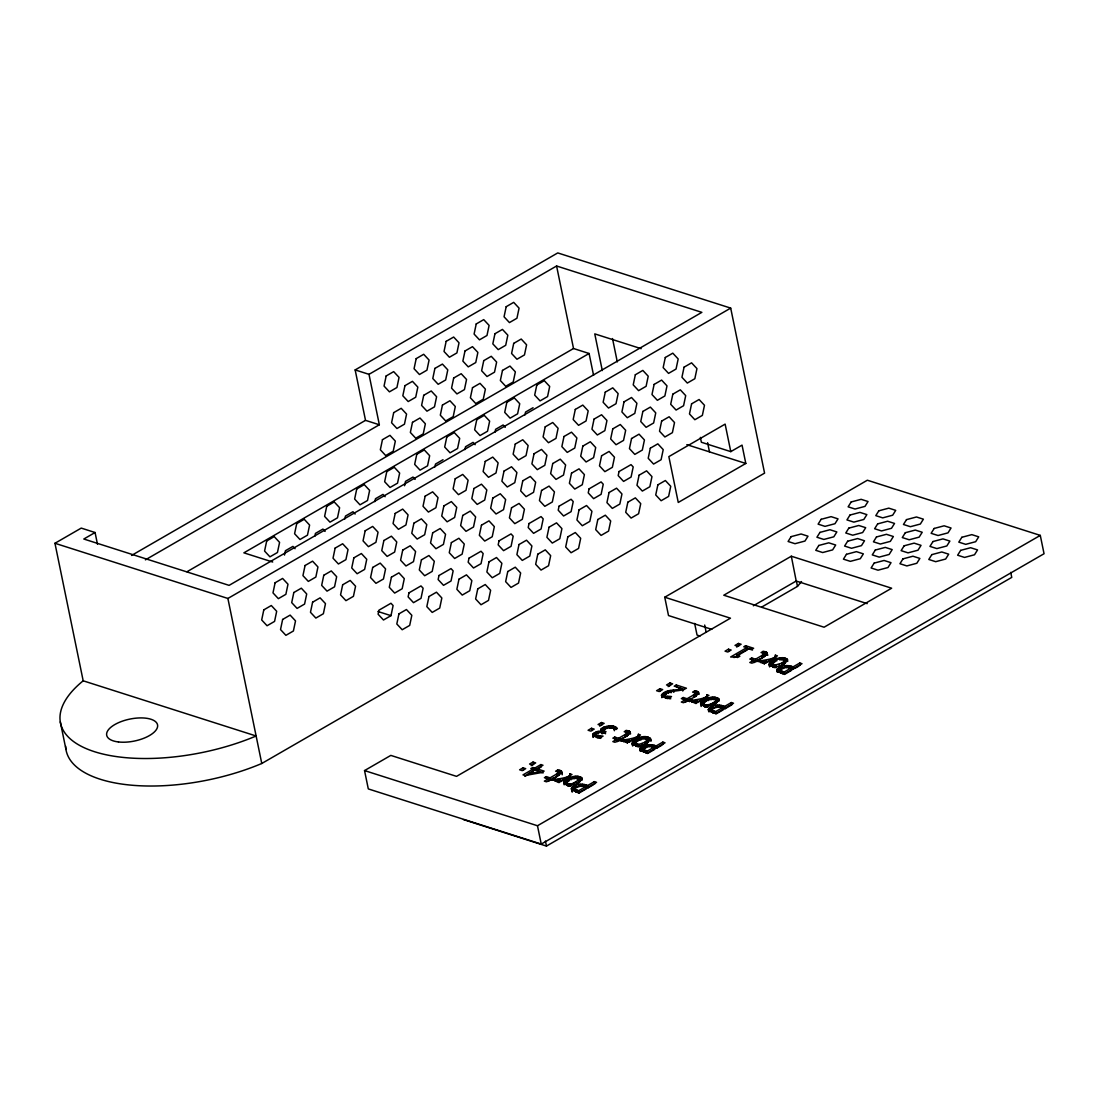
<?xml version="1.0" encoding="UTF-8"?>
<svg xmlns="http://www.w3.org/2000/svg" width="1099" height="1099" viewBox="0 0 1099 1099"><rect width="100%" height="100%" fill="white"/><g stroke="black" fill="none" stroke-linecap="round" stroke-linejoin="round"><path stroke-width="1.5" d="M605.59 733.747L603.749 732.593L602.802 727.689L604.052 727.043L612.638 725.848L617.363 728.239L614.836 729.709C611.58 724.845 604.697 727.593 601.62 731.22M603.749 732.593L603.296 729.928L605.879 728.816L605.412 726.521M650.622 738.816C648.108 744.737 637.241 748.295 632.172 743.707C634.219 737.594 649.33 732.58 651.089 741.111L650.265 738.185M635.043 742.69L635.62 745.864L634.975 743.158L635.978 741.55L641.651 738.528L645.663 738.102L647.613 738.94L648.259 741.646L645.237 744.614L644.77 742.32L647.792 739.352M635.442 745.452L635.373 742.155M703.456 703.607C705.146 700.104 713.897 695.997 716.191 700.297C714.13 702.907 710.696 704.349 707.468 704.899C705.283 705.97 702 701.753 703.923 705.901M771.924 664.071L774.067 665.321L774.534 667.615L772.583 666.777C768.915 660.389 785.854 654.729 785.139 663.04L782.2 665.527L781.732 663.233L784.672 660.746M772.405 666.365L772.006 663.59M579.228 779.383C566.383 771.732 560.38 793.602 579.228 779.383L579.695 781.677L578.747 782.818L578.28 780.524M579.695 781.677L579.132 778.49M715.243 701.437L715.71 703.731L716.658 702.591L716.136 701.327M785.139 663.04L784.109 657.765C778.779 657.353 767.583 659.716 769.602 666.914M284.504 555.064L285.41 550.736L292.925 546.395L295.068 548.703M314.822 536.285L315.44 533.4L322.941 529.072L325.098 531.38M344.852 518.948L345.457 516.063L352.958 511.736L355.114 514.044M374.869 501.611L375.473 498.726L382.974 494.399L385.131 496.707M404.583 485.731L405.49 481.389L412.99 477.062L415.147 479.37M390.983 615.66L393.112 605.563L390.956 603.255L378.949 610.192L378.097 614.231L383.482 620.001L390.983 615.66L377.919 611.497M434.902 466.951L435.506 464.066L443.007 459.725M464.918 449.615L465.523 446.73L473.037 442.389L475.18 444.697M495.003 432.195L495.608 429.311L503.108 424.983L505.265 427.291M524.965 414.941L525.569 412.056L533.07 407.729M595.919 734.723L597.375 735.684L597.856 737.979L596.4 737.017C594.051 732.332 601.277 731.563 604.065 732.909L606.057 731.755L603.282 730.299M596.4 737.017L597.458 735.629L603.063 736.096L600.535 737.553L597.815 737.374L593.433 736.055L592.677 734.572C594.257 731.907 602.266 728.925 602.183 733.624L601.441 733.047M661.859 697.673C660.787 688.482 676.792 690.873 682.328 688.757L682.795 691.051M602.802 727.689L600.782 729.475L601.716 731.33M548.222 778.916L544.376 781.142L546.45 781.801L553.566 778.944L552.165 778.504C555.696 777.968 567.51 770.481 557.66 770.042L555.641 771.21L558.883 772.281L556.451 774.163L550.091 777.845L546.272 776.622L544.403 777.694L548.222 778.916L548.689 781.21M557.99 773.256L558.457 775.537L559.364 774.575M617.171 741.66L616.704 739.38L612.885 738.157L614.753 737.072L618.572 738.294L624.933 734.627L627.364 732.745L624.246 731.7L626.142 730.492C635.991 730.945 624.177 738.418 620.647 738.954L621.114 741.248M614.753 737.072L615.22 739.366L619.039 740.589L627.721 735.327L627.268 732.47M685.652 702.124L685.185 699.829L681.366 698.607L683.235 697.535L687.054 698.744L693.414 695.076L695.846 693.194L692.604 692.123L694.623 690.955C704.473 691.395 692.658 698.882 689.128 699.417L689.595 701.712M693.414 695.076L693.881 697.37L696.189 695.777L695.749 692.933M753.667 660.279L749.82 662.505L751.895 663.164L759.011 660.32L757.609 659.867C761.14 659.331 772.94 651.858 763.104 651.405L761.085 652.572L764.327 653.644L761.895 655.526L755.535 659.208L751.716 657.985L749.834 659.07L753.667 660.279L754.134 662.573M763.434 654.619L763.901 656.914L764.794 655.938L764.327 653.644M571.356 788.601C574.832 783.656 582.456 783.381 587.704 785.483L594.353 781.636L596.551 782.337L578.706 792.64L572.359 790.373L571.356 788.601L571.823 790.895L575.395 787.887L574.928 785.606M639.838 749.051C643.313 744.119 650.938 743.831 656.185 745.933L662.834 742.1L665.019 742.8L647.187 753.09L640.841 750.837L639.838 749.051L640.305 751.345L642.654 748.969L646.652 747.416L646.185 745.122M708.306 709.514C711.781 704.569 719.419 704.28 724.667 706.396L731.316 702.549L733.5 703.25L715.669 713.553L709.308 711.287L708.306 709.514L708.786 711.809L712.358 708.8L711.891 706.506M776.787 669.964C780.263 665.019 787.901 664.744 793.148 666.846L799.797 663.013L801.982 663.7L784.15 674.003L777.79 671.75L776.787 669.964L777.268 672.258L780.839 669.264L780.372 666.969M564.062 781.732L563.691 783.257C568.76 787.832 579.626 784.288 582.14 778.367C577.14 773.696 568.32 777.474 564.062 781.732L564.158 784.823M632.172 743.707L632.653 746.001L633.752 743.625L638.052 740.891L637.571 738.597M700.654 703.442C704.294 698.332 713.979 694.595 719.103 699.28C716.589 705.187 705.723 708.745 700.654 704.171L700.654 703.442L701.121 706.465L702.234 704.088L704.844 702.234L704.363 699.953M774.534 659.51L775.001 661.804L769.602 666.186L769.135 663.892M664.62 695.09L666.379 698.442L665.087 697.384L664.964 694.362C671.173 689.719 679.979 691.985 686.435 688.235L676.283 684.993L674.236 686.174L682.328 688.757M665.087 697.384L664.964 694.362M593.144 736.852L596.592 734.324L596.111 732.044M574.475 788.409L579.626 785.675L585.685 786.65L586.152 788.945L579.022 793.066L574.969 791.156L574.475 788.409L578.555 790.772L585.685 786.65M642.956 748.859L646.226 746.578L649.221 746.029L654.166 747.1L654.633 749.394L647.503 753.516L647.036 751.221L642.956 748.859L644.138 752.293L643.657 750.013M711.438 709.322L716.589 706.588L722.647 707.564L723.115 709.858L715.985 713.965L715.518 711.671L711.438 709.322L711.932 712.07L714.171 713.388L713.704 711.094M779.919 669.772L785.071 667.038L791.129 668.013L791.596 670.308L784.466 674.429L783.999 672.135L779.919 669.772L780.414 672.519L782.653 673.852L782.186 671.558M780.633 671.599L780.414 672.519M567.359 783.985L567.139 785.4L565.916 779.988M772.473 665.884L773.408 664.758M663.672 692.892L664.153 695.186L662.01 697.068L661.543 694.788M761.799 607.005L797.476 586.399L801.528 581.577M564.529 784.027L569.57 780.441L569.09 778.147M83.181 680.803L256.122 735.987A132.979 57.45 -11.6 0 1 94.596 751.73A132.979 57.45 -11.6 0 1 83.181 680.803L54.95 543.277L81.244 528.097L95.077 532.52L97.481 544.28M355.156 369.923L368.989 374.333L379.347 424.763L365.514 420.354L355.156 369.923L557.756 252.921L730.698 308.105L764.574 473.133L261.768 763.489A132.979 57.45 -11.6 0 1 65.638 746.18M95.077 532.52L83.812 539.018L229.087 585.369L701.849 312.35L556.589 265.999L368.989 374.333M131.564 555.435L365.514 420.354M145.398 559.858L379.347 424.763M186.981 571.741L573.527 348.52L589.091 353.493L593.57 375.336M589.091 353.493L243.882 552.838L272.703 562.029M54.95 543.277L227.891 598.46L730.698 308.105M730.78 451.634L742.045 445.122L745.809 463.462L678.262 502.463L668.851 456.621L725.134 424.118L730.78 451.634L701.382 442.251L700.379 437.388M664.744 597.224L867.345 480.222L1040.286 535.392L1044.05 553.731L541.244 844.087L368.302 788.917L364.538 770.578L390.818 755.398L456.538 776.361L730.464 618.188L664.744 597.224L668.508 615.55L711.781 629.356M791.321 556.218L723.788 595.218L824.085 627.213L891.632 588.212L791.321 556.218L796.212 581.028L867.193 603.626M753.351 605.783L796.212 581.028M523.042 767.83L519.635 769.795L522.272 770.633L525.679 768.668L523.042 767.83L523.522 770.124M533.015 762.074L529.594 764.039L532.232 764.877L535.653 762.912L533.015 762.074L533.482 764.368L531.202 765.673M591.523 728.28L588.116 730.258L590.754 731.096L594.161 729.118L591.523 728.28L591.99 730.574M601.496 722.524L598.076 724.502L600.713 725.34L604.134 723.362L601.496 722.524L601.964 724.818L599.683 726.137M660.004 688.73L656.598 690.708L659.235 691.546L662.642 689.581L660.004 688.73L660.472 691.024M669.978 682.974L666.557 684.952L669.195 685.79L672.615 683.825L669.978 682.974L670.445 685.268L668.165 686.587M728.486 649.193L725.065 651.158L727.717 652.009L731.123 650.031L728.486 649.193L728.953 651.487M738.459 643.437L735.039 645.401L737.676 646.253L741.097 644.275L738.459 643.437L738.926 645.731L736.646 647.036M543.126 772.94L537.315 771.086L536.834 768.792L542.975 765.247L540.859 764.574L534.718 768.119L532.768 767.487L530.844 768.599L532.809 769.218L533.276 771.512L524.882 776.361M737.333 657.573L736.866 655.279L748.817 648.383L751.812 649.33L753.626 648.273L745.603 645.717L743.789 646.775L746.702 647.696L747.169 649.99L734.022 657.587M532.809 769.218L523.014 774.877L525.047 775.523L541.587 772.556L544.101 771.113L536.834 768.792M746.702 647.696L730.629 656.982L738.226 657.175L739.847 656.227L736.866 655.279M532.768 767.487L533.235 769.781L535.186 770.399L541.326 766.868L540.859 764.574M616.704 739.38L612.857 741.591L614.932 742.265L622.048 739.407L620.647 738.954M685.185 699.829L681.339 702.055L683.413 702.714L690.529 699.857L689.128 699.417M546.272 776.622L546.739 778.916L550.558 780.139L556.918 776.457L556.451 774.163M683.235 697.535L683.702 699.829L687.521 701.038L691.34 698.84M751.716 657.985L752.183 660.279L756.002 661.502L762.363 657.82L761.895 655.526M558.498 780.414L556.506 781.568L558.58 782.227L571.961 774.493L569.886 773.833C573.362 779.246 538.331 779.947 558.498 780.414L558.965 782.708M695.447 701.327L693.469 702.467L695.543 703.14L708.924 695.406L706.849 694.747C710.325 700.159 675.294 700.86 695.447 701.327L695.928 703.621M763.929 661.777L761.95 662.931L764.025 663.59L777.405 655.856L775.331 655.196C778.806 660.609 743.762 661.31 763.929 661.777L764.409 664.071M626.98 740.863L624.988 742.017L627.062 742.677L640.442 734.956L638.368 734.283C641.431 739.613 607.088 740.74 626.98 740.863L627.447 743.158M562.207 780.826L568.994 776.911M626.595 742.251L629.342 742.072L637.475 737.36M699.17 701.739L705.956 697.824M767.651 662.189L774.438 658.274M647.036 751.221L654.166 747.1M715.518 711.671L722.647 707.564M783.999 672.135L791.129 668.013M584.132 784.439L584.599 786.733L588.185 787.777L593.501 784.7M650.965 744.682L651.432 746.977L656.666 748.227L661.983 745.163M721.095 705.352L721.562 707.646L725.134 708.69L731.783 704.844L731.316 702.549M794.948 668.371L798.946 666.063M364.538 770.578L537.48 825.747L1040.286 535.392M463.462 819.593L546.464 846.079L1011.753 577.387L1010.737 572.387M774.067 665.321L781.732 663.233M634.975 743.158L638.986 744.435L644.77 742.32M783.614 668.329L782.2 668.728L781.719 666.447M715.133 707.866L713.718 708.278L713.237 705.984M578.17 786.953L576.755 787.365L576.288 785.071M635.579 743.913L636.046 746.207L640.497 746.564M616.099 727.14L616.566 729.434L613.105 728.129L608.75 728.129L608.269 725.835M763.077 660.87L763.558 663.15L764.849 663.123L766.291 662.972L765.824 660.691M695.076 702.701L697.81 702.522L697.343 700.228M557.646 779.493L558.113 781.787L559.405 781.76L560.861 781.609L560.38 779.315M665.912 696.148L671.503 696.546L668.961 698.016L666.337 697.824L662.67 696.903L661.392 695.379M566.892 781.691L567.565 785.758L570.972 786.28L570.505 783.985M650.745 740.465L644.701 739.05L644.22 736.756M581.783 777.721L582.264 780.015L576.219 778.587L575.752 776.292M703.525 703.14L704.528 706.671L706.959 707.234L706.492 704.94M767.789 655.224L763.571 653.699L763.104 651.405M698.044 691.752L698.511 694.046L695.09 693.249L694.623 690.955M629.562 731.302L630.029 733.596L626.609 732.786L626.142 730.492M561.589 771.182L562.07 773.476L558.127 772.336L557.66 770.042M784.109 657.765L787.585 659.73C785.071 665.651 774.204 669.195 769.135 664.62M784.576 660.059L787.695 661.378L787.227 659.084M716.095 699.61L719.213 700.928L718.746 698.634M793.148 666.846L793.615 669.14L790.044 668.11L789.577 665.815M641.157 348.685L594.765 333.876L602.293 370.555M686.834 444.655L745.809 463.462M752.499 650.058L746.084 648.012L745.603 645.717M700.008 636.033L697.054 635.085L694.65 623.421M678.207 687.754L684.004 689.595M783.93 661.502L785.222 662.56M578.5 780.125L579.777 781.197M695.296 694.733L696.313 695.488M626.815 734.283L627.735 734.764M647.654 740.877L648.259 741.646M796.459 581.398L797.476 586.399M799.797 663.013L800.264 665.293M791.294 666.255L791.761 668.549M786.499 658.535L786.98 660.829M787.928 665.596L788.395 667.89M785.4 658.081L785.881 660.375M786.266 665.596L786.747 667.876M784.15 659.496L784.617 661.79M784.329 661.296L784.796 663.59M782.694 657.628L783.175 659.922L781.65 659.949L781.183 657.669M783.724 661.886L784.191 664.181M784.549 665.76L785.016 668.055M779.562 657.875L780.043 660.156M779.246 664.469L779.713 666.763M780.166 669.305L781.101 673.206M779.15 667.588L779.617 669.882M776.224 658.796L776.691 661.09M775.331 655.196L775.798 657.49M777.9 668.426L778.367 670.72M777.13 669.222L777.597 671.503M775.949 665.348L776.416 667.643M774.974 665.39L775.441 667.684M772.844 660.403L773.325 662.697M773.215 665.115L773.696 667.409M772.336 663.054L772.803 665.348M772.542 664.826L773.009 667.12M771.361 661.351L771.828 663.645M770.234 662.244L770.701 664.538M769.492 663.095L769.973 665.39M767.033 652.559L767.5 654.839M766.525 652.215L766.992 654.509M765.783 651.913L766.25 654.207M764.574 651.625L765.041 653.919M764.231 653.383L764.67 656.227M764.382 660.842L764.849 663.123M760.412 660.348L760.879 662.642M759.904 660.101L760.481 662.436M755.535 659.208L756.002 661.502M707.605 442.705L709.487 451.881M724.667 706.396L725.134 708.69M722.812 705.805L723.279 708.086M704.693 625.056L706.053 631.733M718.018 698.085L718.499 700.379M719.447 705.146L719.914 707.44M716.919 697.631L717.4 699.926M717.784 705.132L718.265 707.426M715.628 697.316L716.658 702.591M715.847 700.832L716.314 703.126M716.067 705.297L716.534 707.591M714.213 697.178L714.693 699.472L713.182 699.5L712.701 697.206M713.251 702.783L713.718 705.077M711.094 697.412L711.561 699.706M712.207 708.347L711.932 712.07M709.418 697.796L709.885 700.077M710.765 704.019L711.232 706.314M711.685 708.841L712.619 712.756M710.668 707.138L711.135 709.432M707.742 698.332L708.209 700.626M706.849 694.747L707.316 697.041M709.418 707.976L709.885 710.256M708.649 708.759L709.116 711.053M707.468 704.899L707.935 707.193M706.053 699.06L706.52 701.354M705.585 704.857L706.053 707.152M704.734 704.665L705.215 706.959M704.061 704.377L704.528 706.671M702.879 700.901L703.346 703.181M701.753 701.794L702.234 704.088M701.011 702.646L701.492 704.94M698.552 692.095L699.019 694.389M697.302 691.463L697.769 693.757M696.093 691.175L696.56 693.455M695.722 693.483L696.189 695.777M694.953 694.156L695.42 696.45M695.901 700.379L696.368 702.673M691.93 699.898L692.411 702.192M691.532 699.692L691.999 701.973M691.422 699.651L691.889 701.945M687.054 698.744L687.521 701.038M612.514 338.547L617.295 361.887M676.283 684.993L676.764 687.287M673.344 690.035L673.824 692.329M670.624 690.529L671.091 692.81M670.198 696.574L670.665 698.868M668.096 691.106L668.563 693.4M668.81 696.574L669.277 698.868M667.258 696.436L667.725 698.73M665.829 691.848L666.296 694.142M664.964 695.694L665.444 697.989M662.683 693.538L663.15 695.832M661.969 694.17L662.45 696.464M662.834 742.1L663.315 744.394M656.185 745.933L656.666 748.227M556.589 265.999L573.527 348.52M654.331 745.342L654.798 747.636M652.614 744.902L653.081 747.196M649.55 737.635L650.017 739.915M648.451 737.168L648.918 739.462M649.317 744.682L649.784 746.977M647.146 736.866L648.176 742.127M647.366 740.383L647.833 742.677M646.5 738.294L646.981 740.589M646.762 740.973L647.229 743.267M647.586 744.847L648.053 747.141M645.731 736.715L646.212 739.009M644.77 745.534L645.237 747.828M642.613 736.962L643.08 739.256M645.223 750.644L645.69 752.939M643.41 746.056L643.877 748.35M640.937 737.333L641.404 739.627L639.728 740.176L639.261 737.882M642.283 743.57L642.75 745.85M642.984 749.312L643.451 751.606M642.187 746.674L642.654 748.969M638.368 734.283L638.835 736.577M640.937 747.512L641.404 749.806M640.168 748.309L640.635 750.603M638.986 744.435L639.453 746.729M638.011 744.49L638.478 746.771M635.895 739.49L636.362 741.784M637.104 744.408L637.571 746.702M636.266 744.202L636.733 746.496M634.398 740.438L634.865 742.732M633.271 741.344L633.752 743.625M632.529 742.182L633.01 744.476M630.07 731.646L630.551 733.94M632.172 742.979L632.639 745.273M628.82 731.014L629.287 733.294M627.611 730.711L628.078 733.006M628.862 739.778L629.342 742.072M627.241 733.033L627.721 735.327M626.471 733.706L626.938 736M627.419 739.929L627.886 742.223M624.933 734.627L625.4 736.921M623.449 739.435L623.93 741.729M623.518 741.523L623.051 739.229L623.408 741.482M618.572 738.294L619.039 740.589M615.124 726.618L615.591 728.898M613.97 726.178L614.437 728.458M613.86 728.445L614.341 730.739M612.638 725.848L613.105 728.129M611.236 725.683L611.717 727.964M609.78 725.67L610.247 727.964M606.813 726.123L607.294 728.417M604.052 727.043L604.532 729.338M603.543 729.502L604.354 733.239M601.812 728.335L602.279 730.629M601.153 728.925L602.018 733.72M600.782 729.475L601.249 731.769M600.301 736.11L600.782 738.404M597.993 731.563L598.46 733.844M598.735 735.973L599.202 738.267M596.07 734.077L596.894 737.553M594.504 732.772L594.985 735.052M593.584 733.39L594.051 735.684M592.979 733.981L593.446 736.275M592.677 734.572L593.158 737.429M594.353 781.636L594.834 783.93M587.704 785.483L588.185 787.777M585.849 784.892L586.33 787.186M581.069 777.172L581.536 779.466M582.484 784.233L582.951 786.527M579.97 776.718L580.437 779.012M580.835 784.219L581.302 786.513M578.665 776.402L579.132 778.696M578.706 778.133L579.173 780.427M578.885 779.933L579.352 782.227M579.104 784.398L579.571 786.678M577.263 776.265L577.731 778.559M578.555 790.772L579.022 793.066M576.288 781.87L576.755 784.164M574.131 776.498L574.598 778.793M576.741 790.195L577.209 792.475M573.802 783.106L574.269 785.4M575.189 789.549L575.656 791.843M572.455 776.883L572.922 779.177M574.722 787.928L574.969 791.156M573.705 786.225L574.173 788.519M570.779 777.433L571.246 779.727M569.886 773.833L570.354 776.128M572.455 787.063L572.922 789.357M571.686 787.846L572.153 790.14M571.727 789.865L572.208 792.159M569.529 784.027L570.01 786.321M568.623 783.958L569.09 786.238M567.414 779.04L567.881 781.334M567.785 783.752L568.252 786.046M564.79 780.881L565.271 783.175M561.768 772.487L562.235 774.781M561.081 770.852L561.548 773.133M560.339 770.55L560.82 772.844M559.13 770.262L559.597 772.556M558.787 772.02L559.24 774.864M558.938 779.466L559.405 781.76M554.981 778.985L555.448 781.279M554.459 778.738L555.05 781.073M550.091 777.845L550.558 780.139M534.718 768.119L535.186 770.399M545.447 841.078L546.464 846.079M537.48 825.747L541.244 844.087M227.891 598.46L261.768 763.489M60.308 721.906L65.954 749.408M266.7 540.955L264.571 551.052L269.956 556.836L277.456 552.495L279.586 542.384L274.2 536.614L266.7 540.955M263.801 609.863L261.686 619.96L267.057 625.743L274.571 621.402L276.687 611.291L271.302 605.522L263.801 609.863M275.107 582.772L272.992 592.883L278.363 598.653L285.877 594.325L287.993 584.215L282.608 578.445L275.107 582.772M296.716 523.619L294.587 533.716L299.972 539.499L307.473 535.158L309.602 525.047L304.217 519.278L296.716 523.619M282.635 619.451L280.52 629.562L285.891 635.332L293.406 630.991L295.521 620.894L290.136 615.11L282.635 619.451M293.818 592.526L291.702 602.623L297.087 608.406L304.588 604.065L306.703 593.955L301.332 588.185L293.818 592.526M305.069 565.518L302.939 575.629L308.324 581.398L315.839 577.057L317.954 566.96L312.569 561.177L305.069 565.518M326.733 506.282L324.603 516.393L329.988 522.162L337.489 517.821L339.618 507.724L334.233 501.941L326.733 506.282M312.597 602.197L310.468 612.294L315.853 618.078L323.367 613.737L325.483 603.626L320.097 597.856L312.597 602.197M323.779 575.258L321.664 585.369L327.035 591.138L334.549 586.811L336.665 576.7L331.28 570.931L323.779 575.258M335.14 548.099L333.024 558.21L338.41 563.979L345.91 559.652L348.04 549.541L342.654 543.771L335.14 548.099M356.749 488.945L354.634 499.056L360.005 504.826L367.519 500.498L369.635 490.388L364.25 484.618L356.749 488.945M386.161 375.968L384.046 386.065L389.431 391.848L396.931 387.507L399.061 377.397L393.676 371.627L386.161 375.968M342.668 584.778L340.553 594.889L345.938 600.658L353.438 596.331L355.568 586.22L350.183 580.451L342.668 584.778M353.864 557.852L351.735 567.963L357.12 573.733L364.621 569.406L366.75 559.295L361.365 553.525L353.864 557.852M382.452 439.682L380.336 449.779L385.722 455.563L393.222 451.222L395.338 441.111L389.966 435.341L382.452 439.682M365.17 530.776L363.041 540.873L368.426 546.656L375.927 542.315L378.056 532.204L372.671 526.435L365.17 530.776M393.689 412.633L391.574 422.744L396.959 428.514L404.459 424.187L406.575 414.076L401.204 408.306L393.689 412.633M386.766 471.608L384.65 481.719L390.035 487.489L397.536 483.162L399.651 473.051L394.28 467.281L386.766 471.608M404.954 385.667L402.825 395.777L408.21 401.547L415.71 397.22L417.84 387.109L412.455 381.339L404.954 385.667M416.191 358.631L414.062 368.728L419.447 374.512L426.948 370.171L429.077 360.06L423.692 354.29L416.191 358.631M372.698 567.441L370.569 577.552L375.954 583.322L383.455 578.994L385.584 568.884L380.199 563.114L372.698 567.441M383.881 540.516L381.751 550.626L387.136 556.396L394.637 552.069L396.766 541.958L391.381 536.188L383.881 540.516M412.482 422.346L410.353 432.457L415.738 438.226L423.239 433.885L425.368 423.788L419.983 418.005L412.482 422.346M395.187 513.439L393.057 523.536L398.442 529.32L405.943 524.979L408.072 514.882L402.687 509.098L395.187 513.439M423.719 395.297L421.59 405.407L426.975 411.177L434.476 406.85L436.605 396.739L431.22 390.969L423.719 395.297M416.782 454.272L414.666 464.382L420.052 470.152L427.552 465.825L429.668 455.714L424.296 449.944L416.782 454.272M434.902 368.412L432.786 378.523L438.171 384.293L445.672 379.952L447.788 369.855L442.416 364.085L434.902 368.412M391.409 577.195L389.28 587.292L394.665 593.075L402.165 588.734L404.295 578.637L398.91 572.854L391.409 577.195M446.139 341.363L444.023 351.474L449.409 357.244L456.909 352.916L459.025 342.806L453.653 337.036L446.139 341.363M402.715 550.104L400.586 560.215L405.971 565.985L413.471 561.658L415.601 551.547L410.215 545.777L402.715 550.104M413.897 523.179L411.768 533.29L417.153 539.059L424.667 534.732L426.783 524.621L421.398 518.852L413.897 523.179M442.43 405.091L440.314 415.188L445.699 420.972L453.2 416.631L455.316 406.52L449.944 400.75L442.43 405.091M398.937 613.86L396.808 623.971L402.193 629.741L409.693 625.413L411.823 615.303L406.438 609.533L398.937 613.86M425.148 496.185L423.019 506.282L428.404 512.065L435.905 507.724L438.034 497.613L432.649 491.844L425.148 496.185M453.667 378.042L451.552 388.153L456.937 393.923L464.437 389.596L466.553 379.485L461.182 373.715L453.667 378.042M408.965 592.856L408.114 596.894L413.499 602.664L420.999 598.337L423.129 588.226L420.972 585.918L408.965 592.856M446.812 436.935L444.683 447.046L450.068 452.815L457.569 448.488L459.698 438.377L454.313 432.608L446.812 436.935M464.987 350.993L462.858 361.104L468.243 366.874L475.743 362.546L477.873 352.436L472.488 346.666L464.987 350.993M421.425 559.858L419.296 569.969L424.681 575.739L432.195 571.398L434.311 561.301L428.926 555.517L421.425 559.858M476.224 323.958L474.095 334.069L479.48 339.838L486.981 335.497L489.11 325.4L483.725 319.63L476.224 323.958M432.676 532.85L430.547 542.961L435.932 548.731L443.433 544.403L445.562 534.293L440.177 528.523L432.676 532.85M443.859 505.925L441.729 516.035L447.114 521.805L454.615 517.478L456.744 507.367L451.359 501.597L443.859 505.925M472.515 387.672L470.386 397.783L475.771 403.553L483.272 399.225L485.401 389.115L480.016 383.345L472.515 387.672M428.953 596.537L426.824 606.634L432.209 612.418L439.724 608.077L441.839 597.966L436.454 592.196L428.953 596.537M455.22 478.766L453.104 488.876L458.475 494.646L465.99 490.319L468.105 480.208L462.72 474.438L455.22 478.766M483.752 360.637L481.623 370.734L487.008 376.517L494.509 372.176L496.638 362.066L491.253 356.296L483.752 360.637M438.982 575.519L438.13 579.558L443.515 585.327L451.03 581L453.145 570.889L451.002 568.581L438.982 575.519M476.76 419.681L474.644 429.791L480.029 435.561L487.53 431.234L489.646 421.123L484.274 415.353L476.76 419.681M494.948 333.739L492.819 343.85L498.204 349.619L505.705 345.292L507.834 335.181L502.449 329.412L494.948 333.739M451.387 542.604L449.257 552.701L454.643 558.484L462.143 554.143L464.273 544.032L458.887 538.263L451.387 542.604M506.186 306.703L504.056 316.8L509.441 322.584L516.942 318.243L519.071 308.146L513.686 302.362L506.186 306.703M462.748 515.445L460.632 525.542L466.003 531.325L473.518 526.984L475.633 516.873L470.248 511.104L462.748 515.445M473.93 488.519L471.814 498.616L477.2 504.4L484.7 500.059L486.816 489.948L481.444 484.178L473.93 488.519M502.477 370.418L500.347 380.529L505.732 386.298L513.233 381.957L515.362 371.86L509.977 366.077L502.477 370.418M458.97 579.2L456.854 589.298L462.226 595.081L469.74 590.74L471.856 580.629L466.471 574.859L458.97 579.2M485.236 461.429L483.12 471.54L488.506 477.309L496.006 472.982L498.122 462.871L492.75 457.102L485.236 461.429M513.714 343.369L511.584 353.48L516.97 359.249L524.47 354.922L526.6 344.811L521.214 339.042L513.714 343.369M468.998 558.182L468.16 562.221L473.532 567.991L481.046 563.663L483.162 553.553L481.019 551.245L468.998 558.182M506.845 402.275L504.716 412.372L510.101 418.156L517.602 413.815L519.731 403.718L514.346 397.934L506.845 402.275M481.458 525.185L479.343 535.295L484.728 541.065L492.228 536.738L494.344 526.627L488.973 520.857L481.458 525.185M492.764 498.108L490.649 508.219L496.034 513.989L503.534 509.648L505.65 499.55L500.279 493.767L492.764 498.108M477.749 588.872L475.62 598.969L481.005 604.752L488.506 600.411L490.635 590.3L485.25 584.531L477.749 588.872M504.015 471.1L501.886 481.211L507.271 486.981L514.772 482.653L516.901 472.543L511.516 466.773L504.015 471.1M488.986 561.864L486.871 571.975L492.256 577.744L499.757 573.403L501.872 563.306L496.501 557.523L488.986 561.864M515.252 444.092L513.137 454.203L518.522 459.973L526.023 455.645L528.138 445.535L522.767 439.765L515.252 444.092M499.015 540.845L498.177 544.884L503.562 550.654L511.062 546.327L513.178 536.216L511.035 533.908L499.015 540.845M536.807 385.007L534.677 395.118L540.062 400.888L547.563 396.56L549.692 386.45L544.307 380.68L536.807 385.007M511.543 507.779L509.414 517.876L514.799 523.66L522.3 519.319L524.429 509.222L519.044 503.438L511.543 507.779M522.781 480.771L520.665 490.882L526.05 496.652L533.551 492.325L535.666 482.214L530.295 476.444L522.781 480.771M507.765 571.535L505.636 581.632L511.021 587.416L518.522 583.074L520.651 572.977L515.266 567.194L507.765 571.535M534.032 453.763L531.902 463.874L537.287 469.644L544.802 465.317L546.917 455.206L541.532 449.436L534.032 453.763M519.003 544.527L516.887 554.638L522.272 560.408L529.773 556.08L531.902 545.969L526.517 540.2L519.003 544.527M545.214 426.838L543.098 436.949L548.483 442.718L555.984 438.391L558.1 428.28L552.728 422.511L545.214 426.838M529.045 523.522L528.193 527.547L533.578 533.331L541.079 528.99L543.194 518.879L541.051 516.585L529.045 523.522M541.56 490.442L539.43 500.553L544.816 506.323L552.33 501.982L554.446 491.885L549.06 486.101L541.56 490.442M552.742 463.517L550.626 473.614L556.012 479.398L563.512 475.056L565.628 464.959L560.256 459.176L552.742 463.517M537.782 554.198L535.666 564.309L541.038 570.079L548.552 565.738L550.668 555.641L545.283 549.857L537.782 554.198M563.993 436.509L561.864 446.62L567.249 452.39L574.75 448.062L576.879 437.952L571.494 432.182L563.993 436.509M549.033 527.19L546.904 537.301L552.289 543.071L559.789 538.744L561.919 528.633L556.534 522.863L549.033 527.19M575.299 409.432L573.17 419.53L578.555 425.313L586.055 420.972L588.185 410.861L582.8 405.091L575.299 409.432M559.061 506.186L558.21 510.211L563.595 515.994L571.095 511.653L573.225 501.556L571.068 499.248L559.061 506.186M571.521 473.188L569.392 483.285L574.777 489.069L582.278 484.728L584.407 474.617L579.022 468.847L571.521 473.188M582.827 446.098L580.698 456.209L586.083 461.978L593.584 457.651L595.713 447.54L590.328 441.771L582.827 446.098M567.798 536.861L565.683 546.972L571.068 552.742L578.569 548.415L580.684 538.304L575.313 532.534L567.798 536.861M594.064 419.104L591.949 429.201L597.334 434.984L604.835 430.643L606.95 420.532L601.579 414.763L594.064 419.104M579.049 509.854L576.92 519.964L582.305 525.734L589.806 521.407L591.935 511.296L586.55 505.526L579.049 509.854M605.261 392.164L603.131 402.275L608.516 408.045L616.017 403.718L618.146 393.607L612.761 387.837L605.261 392.164M589.078 488.849L588.226 492.888L593.611 498.658L601.112 494.316L603.241 484.219L601.084 481.912L589.078 488.849M601.593 455.769L599.477 465.88L604.862 471.65L612.363 467.322L614.478 457.211L609.107 451.442L601.593 455.769M612.789 428.844L610.659 438.954L616.044 444.724L623.545 440.397L625.674 430.286L620.289 424.516L612.789 428.844M597.815 519.525L595.699 529.636L601.084 535.405L608.585 531.078L610.701 520.967L605.329 515.197L597.815 519.525M624.026 401.836L621.91 411.946L627.282 417.716L634.796 413.389L636.912 403.278L631.527 397.508L624.026 401.836M609.066 492.517L606.936 502.628L612.322 508.397L619.836 504.07L621.952 493.959L616.566 488.19L609.066 492.517M635.332 374.759L633.216 384.87L638.588 390.64L646.102 386.298L648.218 376.201L642.833 370.418L635.332 374.759M619.039 471.54L618.188 475.62L623.573 481.403L631.073 477.062L633.203 466.951L631.018 464.63L619.039 471.54M631.554 438.515L629.439 448.626L634.81 454.395L642.324 450.054L644.44 439.957L639.055 434.174L631.554 438.515M642.86 411.438L640.744 421.535L646.116 427.319L653.63 422.978L655.746 412.867L650.361 407.097L642.86 411.438M627.845 502.188L625.716 512.299L631.101 518.069L638.601 513.741L640.731 503.63L635.346 497.861L627.845 502.188M654.111 384.43L651.982 394.541L657.367 400.311L664.868 395.97L666.997 385.873L661.612 380.089L654.111 384.43M639.082 475.194L636.967 485.291L642.338 491.074L649.852 486.733L651.968 476.623L646.583 470.853L639.082 475.194M665.293 357.505L663.164 367.602L668.549 373.385L676.05 369.044L678.179 358.947L672.794 353.164L665.293 357.505M650.333 448.186L648.204 458.297L653.589 464.066L661.09 459.725L663.219 449.628L657.834 443.845L650.333 448.186M661.639 421.096L659.51 431.206L664.895 436.976L672.396 432.649L674.525 422.538L669.14 416.768L661.639 421.096M672.822 394.17L670.692 404.281L676.077 410.051L683.578 405.723L685.707 395.613L680.322 389.843L672.822 394.17M657.861 484.851L655.732 494.962L661.117 500.732L668.618 496.405L670.747 486.294L665.362 480.524L657.861 484.851M684.059 367.176L681.943 377.273L687.328 383.056L694.829 378.715L696.958 368.605L691.573 362.835L684.059 367.176M691.587 403.841L689.471 413.952L694.856 419.722L702.357 415.395L704.486 405.284L699.101 399.514L691.587 403.841M791.129 536.642L788.093 541.491L795.003 543.703L804.963 541.051L807.999 536.202L801.089 533.99L791.129 536.642M821.145 519.305L818.109 524.154L825.019 526.366L834.979 523.715L838.029 518.865L831.105 516.654L821.145 519.305M819.978 532.383L816.928 537.246L823.852 539.444L833.811 536.807L836.847 531.943L829.924 529.732L819.978 532.383M818.796 545.461L815.76 550.324L822.67 552.536L832.63 549.885L835.68 545.022L828.756 542.824L818.796 545.461M851.162 501.968L848.126 506.831L855.036 509.029L864.995 506.378L868.045 501.529L861.121 499.317L851.162 501.968M849.994 515.046L846.944 519.909L853.868 522.121L863.828 519.47L866.864 514.607L859.954 512.395L849.994 515.046M848.813 528.138L845.777 532.988L852.7 535.199L862.646 532.548L865.696 527.685L858.772 525.487L848.813 528.138M847.645 541.216L844.595 546.066L851.519 548.277L861.479 545.626L864.515 540.777L857.605 538.565L847.645 541.216M846.464 554.294L843.428 559.157L850.351 561.355L860.297 558.704L863.347 553.855L856.423 551.643L846.464 554.294M878.829 510.801L875.793 515.651L882.717 517.863L892.676 515.211L895.712 510.362L888.789 508.15L878.829 510.801M877.661 523.88L874.625 528.743L881.535 530.941L891.495 528.289L894.531 523.44L887.621 521.228L877.661 523.88M876.48 536.958L873.444 541.821L880.368 544.019L890.327 541.381L893.363 536.518L886.44 534.306L876.48 536.958M875.312 550.036L872.276 554.899L879.186 557.111L889.146 554.459L892.182 549.596L885.272 547.398L875.312 550.036M874.131 563.128L871.095 567.977L878.019 570.189L887.978 567.537L891.014 562.688L884.091 560.476L874.131 563.128M906.51 519.621L903.46 524.484L910.384 526.696L920.344 524.044L923.38 519.181L916.47 516.983L906.51 519.621M905.329 532.713L902.293 537.562L909.203 539.774L919.162 537.123L922.212 532.259L915.288 530.061L905.329 532.713M904.161 545.791L901.111 550.64L908.035 552.852L917.995 550.201L921.031 545.351L914.121 543.14L904.161 545.791M902.98 558.869L899.944 563.732L906.854 565.93L916.813 563.279L919.863 558.429L912.939 556.218L902.98 558.869M934.177 528.454L931.128 533.317L938.051 535.515L948.011 532.864L951.047 528.015L944.137 525.803L934.177 528.454M932.996 541.532L929.96 546.395L936.884 548.593L946.83 545.956L949.879 541.093L942.956 538.881L932.996 541.532M931.828 554.624L928.792 559.473L935.702 561.685L945.662 559.034L948.698 554.171L941.788 551.973L931.828 554.624M961.845 537.287L958.809 542.137L965.719 544.348L975.678 541.697L978.714 536.834L971.804 534.636L961.845 537.287M960.677 550.365L957.627 555.215L964.551 557.427L974.511 554.775L977.547 549.926L970.623 547.714L960.677 550.365M534.925 769.891L527.946 773.93L540.461 771.663L534.925 769.891M118.486 741.962A25.95 11.21 -11.6 0 0 157.624 726.302A25.95 11.21 -11.6 0 0 120.272 721.933A25.95 11.21 -11.6 0 0 118.486 741.962"/></g></svg>
